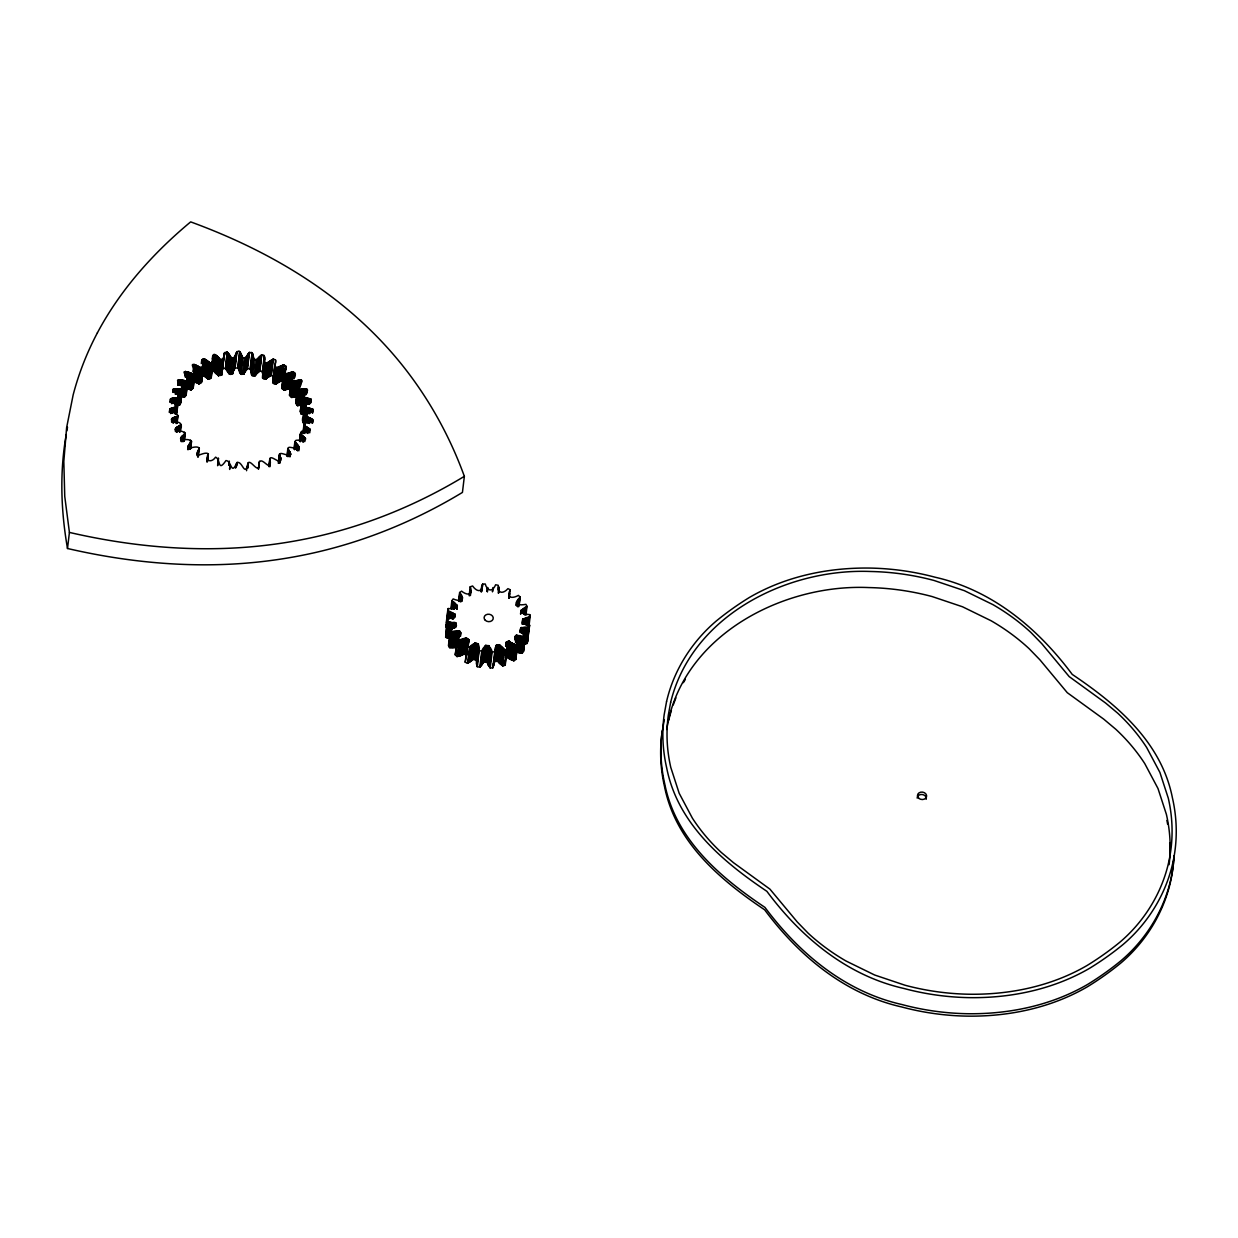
<?xml version="1.0" encoding="UTF-8"?>
<svg xmlns="http://www.w3.org/2000/svg" width="1238" height="1238" viewBox="0 0 1238 1238"><rect width="100%" height="100%" fill="white"/><g stroke="black" fill="none" stroke-linecap="round" stroke-linejoin="round"><path stroke-width="1.5" d="M179.835 432.108C184.091 421.818 178.767 422.05 171.85 421.291C169.436 417.454 175.935 417.361 178.024 415.891C176.152 410.412 161.172 410.335 177.235 406.729C176.864 401.019 161.451 399.023 178.411 397.677C179.587 391.904 162.983 388.175 181.382 389.042C184.183 383.687 168.244 377.435 186.412 380.979C190.466 376.383 174.96 367.578 192.989 373.83C198.111 370.085 184.122 358.958 201.036 367.794C206.375 364.746 196.44 352.211 210.197 363.028C216.696 361.976 208.51 346.501 220.333 359.624C226.446 359.964 223.32 343.824 230.98 357.457C237.031 360.939 236.907 342.044 242.153 356.761C246.424 362.301 251.314 344.644 253.372 356.776C254.657 366.665 264.514 347.228 264.669 358.943C263.075 370.177 276.229 352.722 275.579 362.533C271.076 373.969 285.715 360.459 285.854 367.485C277.297 382.171 299.023 364.297 294.768 377.358M304.238 414.39L301.298 414.188L300.308 411.712L303.047 389.15C314.483 388.825 300.107 394.52 303.434 398.203C311.682 396.315 314.112 403.387 305.105 404.377C303.031 409.84 319.559 407.797 310.521 412.579C294.969 416.726 317.16 416.262 312.378 423.21M469.156 595.726L470.223 586.781L472.606 585.992C476.909 592.182 482.511 592.692 482.634 584.119L485.234 583.98C487.277 591.455 492.709 592.104 495.633 584.754L498.202 585.28C497.32 593.497 502.984 594.317 507.951 588.638L510.242 589.783C505.831 597.768 512.006 599.068 518.382 595.385L520.161 597.041C512.795 604.376 517.855 605.738 525.918 604.345L527.001 606.341C517.623 611.061 521.012 613.893 529.787 614.652L530.096 616.787C520.161 618.567 520.486 622.033 529.647 625.252L529.137 627.341C520.533 625.824 517.267 630.374 525.5 635.156L524.216 636.966C516.927 633.639 511.34 636.27 517.747 643.373L515.813 644.75L508.029 641.361L505.228 665.177L502.845 665.967C498.806 659.699 492.554 659.25 492.817 667.855L490.217 667.994C488.406 660.396 482.526 659.699 479.818 667.205L477.249 666.678C478.394 658.384 472.328 657.548 467.5 663.32L465.209 662.175L466.076 657.734M312.796 419.636C309.5 425.361 295.913 420.378 310.32 429.555C305.817 434.167 293.901 428.766 305.755 438.886C301.082 442.755 289.042 435.807 299.256 447.181C294.752 451.034 282.821 441.44 290.976 454.361C287.928 457.89 275.718 447.862 280.933 458.648C281.552 467.206 267.764 450.663 270.286 461.65C270.828 472.653 261.837 456.017 259.206 462.408C259.748 479.462 247.151 450.926 247.43 468.01M180.733 424.882C166.712 433.192 182.419 428.549 185.267 433.517C172.577 444.163 189.306 436.349 191.395 441.641C181.46 453.913 195.975 443.715 199.349 448.249C192.076 461.759 203.806 450.524 208.34 453.82C204.27 461.093 211.497 463.352 215.567 457.178C220.859 459.112 217.532 472.777 225.95 460.598C231.738 460.536 230.949 476.351 236.829 462.733C242.462 459.979 244.474 477.961 248.002 463.693M186.381 388.206L190.946 389.924L193.221 388.128L195.186 371.864M470.223 586.781C473.659 595.246 467.36 595.849 461.557 591.145L459.623 592.507L458.555 601.451M505.228 665.177L504.733 660.38M177.359 404.919L179.649 405.027L180.81 402.768L183.534 380.329M459.623 592.507C466.014 599.594 460.443 602.256 453.154 598.913L451.87 600.724C460.072 605.537 456.946 609.994 448.233 608.539L447.723 610.628C456.884 613.986 457.193 617.267 447.274 619.093L445.665 637.322L450.23 638.545M97.4 332.821C120.272 289.785 153.342 252.908 190.667 221.881C241.998 240.652 291.332 265.675 334.709 299.116A420.889 342.214 6.8 0 1 389.459 349.998C422.235 386.813 447.537 430.035 464.358 476.321L462.439 492.415C416.757 520.084 366.804 540.82 314.669 552.674A420.889 342.214 6.8 0 1 235.684 563.894C179.247 567.267 122.516 561.216 67.502 548.496L69.421 532.417L64.747 496.376L63.819 461.449L66.62 427.636L73.15 394.922A420.889 342.214 6.8 0 1 97.4 332.821M170.117 402.242L170.55 398.667M170.179 402.211L170.782 398.574M169.343 412.409L169.823 408.788M169.56 412.269L169.993 408.695M171.107 401.979L171.54 398.404M170.256 412.006L170.689 408.432M171.494 403.65L172.128 398.296M173.041 392.431L173.537 388.825M170.596 413.585L171.246 408.231M173.305 392.369L173.738 388.794M172.159 403.526L172.794 398.172M171.231 413.384L171.865 408.014M172.778 403.433L173.413 398.079M174.094 392.307L174.512 388.732M171.819 413.198L172.453 407.844M173.366 403.356L174.001 398.002M172.361 413.043L173.011 407.673M174.697 392.276L175.131 388.717M171.556 422.081L171.989 418.506M172.887 412.904L173.521 407.534M173.908 403.294L174.543 397.94M175.177 394.055L175.811 388.686M172.067 421.802L172.484 418.227M172.624 421.508L173.057 417.933M173.8 412.687L174.434 407.317M174.635 405.012L175.487 397.862M175.811 394.04L176.446 388.686M172.949 423.025L173.583 417.67M176.4 394.055L177.049 388.686M174.481 412.548L175.115 407.194M175.347 404.965L176.198 397.816M177.823 385.049L178.458 379.695M173.444 422.792L174.094 417.438M176.957 394.071L177.591 388.717M177.901 385.033L178.736 379.664M173.924 422.576L174.558 417.221M175.177 414.188L176.028 407.039M176.276 404.95L177.127 397.8M178.891 385.08L179.525 379.726M175.719 414.126L176.74 403.743M177.622 398.048L178.566 388.763M174.775 422.235L175.409 416.881M175.951 414.08L177.699 397.816M178.551 394.69L176.198 414.003L179.262 388.825M179.51 385.142L180.144 379.787M175.409 422.003L176.044 416.649M176.492 413.755L178.968 394.937M180.191 385.219L180.825 379.865M176.864 412.486L179.046 395.015M176.044 423.52L176.895 416.37M178.287 405.027L180.191 388.949M175.409 431.567L175.827 427.992M176.539 422.173L176.864 418.537M180.825 385.312L181.46 379.942M176.57 423.365L177.421 416.231M178.845 405.12L180.763 389.042M175.858 431.118L176.307 427.621M176.771 423.504L177.653 416.154M179.077 405.151L180.996 389.072M181.413 385.405L182.048 380.035M177.019 423.195L178.04 415.798M179.34 405.151L181.259 389.072M176.353 430.855L176.771 427.28M179.572 405.089L182.59 380.128M176.585 432.325L177.22 426.971M180.222 403.882L182.265 386.117M177.003 432.047L177.638 426.692M180.81 402.69L182.45 386.241M177.761 431.598L178.396 426.228M178.318 431.273L178.968 425.903M184.864 393.39C187.913 394.566 184.385 398.528 182.311 396.578L184.23 380.484M184.942 375.021L185.452 371.446M185.019 376.816L185.654 371.462M179.108 430.87L179.742 425.516M183.209 396.825L185.127 380.731M185.777 377.002L186.427 371.632M179.587 430.654L180.222 425.299M179.572 432.341L180.609 425.052M183.982 397.042L185.669 380.902M184.245 397.089L186.149 381.01M186.381 377.141L187.015 371.787M184.369 397.089L186.412 380.979L184.57 397.011M186.83 379.107L187.681 371.957M185.375 395.974L187.294 379.896M185.87 394.334L187.015 382.852M187.65 377.482L188.3 372.127M186.025 394.504L187.944 378.426M180.733 440.79L181.166 437.215M186.195 394.968L188.857 372.298M181.135 440.341L181.553 436.766M187.464 388.546L189.383 372.468M181.305 441.718L181.94 436.364M181.661 441.362L182.311 435.993M182.017 441.022L182.651 435.668M188.362 388.871L190.281 372.793M182.651 440.449L183.286 435.095M189.012 389.134L190.931 373.056M182.93 441.842L183.781 434.693M183.611 441.347L184.555 432.201M189.847 389.506L191.766 373.427M184.029 441.053L185.05 433.764M184.354 440.759L185.282 433.331M190.559 389.831L192.261 373.659M190.822 389.908L192.726 373.83M190.946 389.924L192.989 373.83M193.128 371.539L194.057 364.39M191.163 389.877L193.082 373.799M193.407 371.586L194.258 364.436M191.673 389.428L193.592 373.35M192.184 388.995L194.985 364.715M193.128 383.486L193.252 388.051M193.778 378.132L194.629 370.982M193.84 379.246L195.558 364.947M193.143 387.633L194.722 373.164M201.02 380.608C203.14 385.188 195.898 383.563 194.258 381.289L196.177 365.21M194.83 381.552L196.749 365.473M195.356 381.799L197.275 365.721M187.65 449.626L188.331 445.603M195.836 382.031L197.755 365.953M188.191 448.682L188.625 445.107M188.486 448.233L188.903 444.659M188.547 449.595L189.197 444.241M188.826 449.208L189.46 443.854M196.656 382.48L198.575 366.402M189.321 448.558L189.956 443.204M197.244 382.821L199.163 366.742M189.724 448.094L190.59 440.155M190.048 449.286L190.9 442.136M198.003 383.3L199.922 367.222M190.404 448.945L191.395 441.641M190.667 448.605L191.565 441.254M198.436 383.61L200.355 367.531M198.637 383.734L200.556 367.655M198.993 383.873L200.788 367.763M201.283 363.632L201.809 359.763M199.117 383.888L201.144 367.779M200.417 383.13L202.336 367.052M201.237 378.813L201.655 375.253M202.506 368.104L202.939 364.529M201.361 381.335L201.995 375.965M202.413 373.025L204.038 358.726M201.577 381.768L204.301 358.819M201.639 382.434L203.589 365.875M213.091 360.877L211.172 376.956C210.274 381.799 205.183 376.723 203.047 375.269L204.966 359.19M203.558 375.563L205.477 359.484M204.115 375.919L206.034 359.825M204.626 376.244L206.545 360.165M205.106 376.569L207.025 360.49M205.523 376.863L207.442 360.784M206.251 377.42L208.17 361.341M197.059 455.476L197.662 451.452M197.415 454.609L197.848 451.034M206.761 377.838L208.68 361.759M197.631 456.93L198.482 449.796M198.034 456.265L198.9 449.115M207.411 378.41L209.33 362.332M198.281 457.07L199.287 448.063M207.969 378.921L209.702 362.688M208.17 379.06L210.089 362.982M208.402 379.138L210.197 363.028M208.51 379.122L210.429 363.043M209.856 378.596L211.775 362.517M212.24 359.005L212.797 355.321M210.986 373.056L211.404 369.481M212.255 362.332L212.642 358.308M211.094 373.845L211.512 370.27M212.363 363.121L212.797 359.546M210.986 376.213L211.837 369.063M212.271 365.489L212.905 360.119M211.218 378.085L213.215 361.341M210.878 371.4L213.307 370.704L215.226 354.625L213.555 370.827C216.016 375.3 223.552 378.457 222.113 370.533M214.143 371.276L216.062 355.198M214.576 371.648L216.495 355.569M215.072 372.065L216.975 355.987M215.505 372.468L217.424 356.389M215.907 372.839L217.826 356.761M216.263 373.195L218.182 357.117M216.867 373.83L218.786 357.751M206.885 461.975L207.38 457.89M217.284 374.325L219.203 358.246M207.102 461.557L207.907 455.646M207.489 460.954L208.34 453.82L207.504 461.635M217.811 374.975L219.73 358.896M218.244 375.547L220.024 359.299M218.414 375.718L220.333 359.624M218.646 375.826L220.441 359.701M218.739 375.826L220.658 359.747M220.194 375.501L222.113 359.422M221.648 375.191L224.264 353.403M221.726 375.145L224.542 352.582M222.221 369.976L224.651 352.536M225.517 368.444L227.219 352.211L225.517 368.444C233.982 383.997 231.661 363.539 238.547 368.862C242.168 383.966 246.579 362.378 250.927 370.626C251.391 385.885 261.481 362.78 262.75 374.572C260.537 386.612 275.656 368.057 273.49 379.54M225.997 368.97L227.916 352.892M226.368 369.388L228.287 353.31M226.755 369.868L228.674 353.789M227.111 370.317L229.03 354.238M227.421 370.735L229.339 354.656M227.699 371.137L229.618 355.058M228.163 371.849L230.082 355.77M228.473 372.39L230.392 356.296M217.609 465.442L218.383 458.23M217.702 465.643L218.522 458.385M228.86 373.102L230.779 357.024M229.061 373.536L230.98 357.457M229.309 373.907L231.088 357.643M229.51 374.046L231.32 357.906M229.603 374.062L231.521 357.983M231.119 373.953L233.038 357.859M232.62 373.861L234.632 357.736M232.806 373.752L235.112 355.987M233.332 371.493L235.483 354.656M233.703 370.317L235.793 353.774M234.075 369.373L236.226 352.768M234.524 368.382L236.443 352.304M234.833 367.794L236.907 351.546L235.112 367.593M237.789 367.671L239.646 351.546M237.913 367.81L239.832 351.731M238.269 368.398L240.187 352.319M238.547 368.862L240.466 352.784M238.826 369.388L240.745 353.294M239.089 369.868L241.008 353.789M239.305 370.332L241.224 354.254M239.507 370.766L241.425 354.687M228.891 464.9L229.138 461.201M239.816 371.524L241.735 355.445M229.015 465.411L229.37 461.434M240.017 372.081L241.936 356.002M240.234 372.839L242.153 356.761M240.512 373.69L242.261 357.209M240.776 373.891L242.509 357.689M229.541 468.939L229.974 465.364M229.695 469.45L230.113 465.875M242.292 373.984L244.211 357.906M243.824 374.108L245.743 358.03M243.917 374.093L246.022 357.875M244.226 373.768L246.377 357.07M244.768 372.437L246.687 356.358M245.016 371.911L246.935 355.832M245.403 371.199L247.321 355.12M245.65 370.812L247.554 354.718M245.913 370.379L247.832 354.3M246.223 369.93L248.126 353.851M246.548 369.466L248.467 353.387M246.873 369.048L248.792 352.954M247.291 368.522L249.209 352.428M235.607 468.165L236.025 464.59M247.43 368.398L249.534 352.273M236.164 466.927L236.582 463.352M236.319 466.478L236.953 462.548M236.597 466.045L237.232 462.393M250.215 368.754L252.119 352.675M250.355 368.97L252.181 352.737M250.587 369.589L252.506 353.511M250.757 370.085L252.676 353.991M250.927 370.626L252.846 354.548M251.082 371.137L253.001 355.058M251.299 372.065L253.125 355.538M251.453 372.855L253.372 356.776M251.593 374.201L253.45 357.349M251.732 375.16L253.527 358.571M251.902 375.3L253.728 359.175M253.403 375.609L255.307 359.531M254.873 375.95L256.9 359.871M255.09 375.903L257.272 359.593M255.477 375.516L257.396 359.422M255.724 375.114L257.643 359.02M256.173 374.449L258.092 358.37M256.545 373.969L258.463 357.89M257.071 373.334L258.99 357.256M257.396 372.978L259.315 356.9M257.752 372.607L259.671 356.529M246.548 470.703L246.966 467.128M258.154 372.22L260.073 356.142M258.587 371.802L260.506 355.724M258.99 371.431L260.909 355.352M247.538 468.196L248.42 462.641L247.786 467.995M259.516 370.982L261.435 354.904M259.686 370.889L261.667 354.78L259.872 370.858M262.471 371.849L264.282 355.554M262.626 373.009L264.483 356.42M262.75 374.572L264.607 357.488M262.58 378.209L264.669 358.943M262.657 378.255L264.576 362.177M264.081 378.782L266 362.703M265.474 379.323L267.501 363.26M265.706 379.308L267.733 363.183M266 379.122L267.919 363.043M266.17 378.983L268.073 362.889M266.495 378.611L268.414 362.533M267.083 378.039L269.002 361.96M267.547 377.621L269.466 361.542M268.213 377.079L270.132 361.001M268.6 376.785L270.518 360.707M269.048 376.46L270.952 360.382M258.324 469.094L259.407 461.31M269.513 376.135L271.432 360.057M258.572 469.109L259.237 463.167M270.039 375.795L271.958 359.716M270.518 375.501L272.437 359.422M271.137 375.129L273.056 359.051M271.323 375.052L273.319 358.958M283.208 381.505C279.633 378.782 276.182 387.215 272.716 382.681L274.619 365.922M273.087 379.787L275.053 364.777M273.304 380.298L274.248 372.607M274.65 370.394L275.749 360.088M274.016 383.393L275.919 367.315M277.204 368.042L275.393 384.151L277.544 368.026M275.857 383.997L277.776 367.918M276.043 383.873L277.962 367.794M276.445 383.579L278.364 367.5M277.157 383.099L279.076 367.021M277.699 382.759L279.618 366.68M278.473 382.325L280.392 366.247M268.894 466.231L269.838 458.416M278.937 382.093L280.856 365.999M269.033 466.68L269.884 459.53M269.42 465.658L270.07 460.288M279.432 381.846L281.351 365.767M269.528 466.231L270.178 460.876M269.946 466.695L270.333 462.099M279.974 381.583L281.893 365.504M280.562 381.335L282.481 365.241M281.103 381.103L283.022 365.024M281.8 380.84L283.92 364.715L282.187 380.824M291.58 387.958L284.229 390.249L281.769 388.438L283.812 371.694M281.769 388.438L284.075 371.292M283.425 379.555L284.492 370.626M283.703 379.045L284.136 375.47M282.898 389.305L284.817 373.226M284.879 372.545L285.483 368.506M285.22 372.855L285.854 367.485M285.746 369.961L286.164 366.154M284.013 390.202L285.932 374.124M284.106 390.233L286.148 374.17M284.353 390.233L286.272 374.155M284.601 390.156L286.736 373.984M285.282 389.831L287.201 373.752M286.086 389.475L287.99 373.396M286.705 389.212L288.624 373.133M278.271 463.275L279.417 454.067M278.612 461.882L279.463 454.733M287.556 388.902L289.475 372.824M278.844 462.316L279.695 455.166M279.184 463.043L280.036 455.894M288.067 388.732L289.986 372.653M279.618 461.805L280.268 456.451M288.609 388.562L290.528 372.483M279.896 462.579L280.531 457.209M280.036 463.012L280.67 457.658M289.212 388.392L291.131 372.313M289.847 388.221L291.766 372.143M297.6 396.284L291.595 397.46L289.522 395.324L292.354 372.004M289.522 395.324L291.503 380.406M290.775 388.995L292.06 378.271L295.232 373.613M291.178 387.912L291.611 384.337M292.245 378.983L293.097 371.833M290.466 396.346L292.06 378.271M292.632 379.029L293.375 371.833M292.385 380.267L293.298 381.289L291.472 397.429L293.638 381.381C314.529 375.64 288.222 391.084 303.047 389.15M293.7 378.054L294.35 372.7M293.917 378.874L294.35 375.3M291.982 397.429L293.901 381.335M292.214 397.367L294.118 381.289M292.725 397.197L294.644 381.118M293.592 396.965L295.511 380.871M287.061 456.002L287.835 448.373M287.185 456.188L288.036 449.038M294.273 396.794L296.192 380.716M287.495 456.574L288.346 449.425M288.191 455.46L288.825 450.106M295.186 396.609L297.105 380.53M288.531 455.986L289.166 450.632M295.727 396.516L297.646 380.437M288.965 456.714L289.599 451.344M289.398 455.336L289.831 451.762M296.3 396.439L298.219 380.345M289.646 455.801L290.063 452.226M301.67 405.213L297.383 405.538L295.774 403.17L297.754 386.813M289.878 456.296L290.296 452.721M295.774 403.17L298.853 380.267M290.11 456.822L290.543 453.247M297.012 398.729L297.662 393.375M296.486 404.3L298.404 388.206M298.668 387.339L299.519 380.19M297.259 405.491L299.101 389.351M299.271 387.293L300.138 380.143M297.507 405.553L299.287 389.459M297.77 405.553L299.673 389.475M298.002 405.538L299.921 389.459M300.06 387.231L300.911 380.081M300.648 385.544L301.113 380.097M298.544 405.445L300.463 389.366M294.04 448.961L294.845 441.718M294.334 449.301L295.031 441.997M299.472 405.337L301.391 389.258M294.613 449.456L295.248 444.086M294.721 449.657L295.572 442.508M300.169 405.275L302.087 389.196M295.542 448.466L296.192 443.111M295.99 448.93L296.625 443.575M300.308 411.62L302.552 395.232M300.788 412.904L303.589 389.134M296.563 449.595L297.197 444.225M296.872 449.982L297.522 444.612M302.165 403.836L302.583 400.261M301.407 414.25L303.155 398.032M303.341 396.268L304.192 389.134M297.197 450.4L297.847 445.03M301.515 414.281L303.434 398.203M297.538 450.849L298.172 445.494M301.778 414.328L303.697 398.249M303.975 396.284L304.827 389.134M302.026 414.343L303.944 398.265M298.095 449.564L298.528 445.99M298.404 450.013L298.822 446.438M299.488 441.161L300.246 433.733M302.583 414.328L304.502 398.249M304.656 396.315L305.507 389.165M299.658 441.316L300.509 434.167L299.844 441.455M298.838 450.818L299.194 447.026M305.492 394.551L306.126 389.196M300.973 435.049L301.407 431.474M300.308 441.749L301.716 431.35M303.527 414.359L305.446 398.265M304.703 423.582C298.497 421.23 307.457 408.633 305.105 404.377M306.281 394.613L306.916 389.258M303.217 421.926L306.142 398.311M306.761 392.895L307.117 389.289L306.838 392.972M301.236 440.465L301.886 435.111M303.449 423.257L305.538 404.192M303.666 423.381L305.461 407.256M301.778 440.867L302.412 435.513M303.914 423.458L305.817 407.379M303.062 432.542L303.852 425.222M304.146 423.504L306.065 407.426M306.25 405.538L307.101 398.404M304.192 424.015L303.217 433.532L306.622 407.488M302.474 441.44L303.109 436.086M307.024 403.82L307.658 398.466M304.672 425.996L306.157 413.492M302.861 441.78L303.496 436.41M304.068 433.099L304.919 425.949M304.935 425.532L306.39 413.446M303.264 442.152L303.914 436.782M305.585 422.034L306.219 416.68M307.612 403.913L308.247 398.543M306.266 418.367L307.55 407.642M303.914 440.774L304.331 437.2M306.126 422.189L306.761 416.819M308.247 404.006L308.881 398.651M304.888 433.501L305.74 426.352M304.347 441.208L304.78 437.633M307.395 414.931L308.247 407.782M305.709 432.031L306.343 426.677M308.912 404.13L309.562 398.76M304.749 441.626L305.167 438.051M307.009 422.468L307.658 417.098M308.541 413.368L309.175 408.014M309.531 404.238L310.165 398.884M306.513 432.495L307.148 427.141M307.674 422.7L308.308 417.345M306.962 432.789L307.597 427.42M309.067 413.507L309.717 408.153M310.506 402.629L310.939 399.054M310.831 402.83L311.125 399.116M307.442 433.099L308.076 427.729M308.556 423.056L309.191 417.686M309.639 413.678L310.289 408.323M307.937 433.439L308.587 428.069M309.051 423.257L309.701 417.902M310.459 412.084L310.893 408.509M309.593 423.504L310.227 418.15M308.68 432.031L309.113 428.456M311.109 412.285L311.543 408.726M310.367 421.988L310.784 418.413M309.144 432.371L309.577 428.797M311.682 412.486L312.115 408.927M309.732 432.836L310.165 429.261M310.955 422.282L311.388 418.723M312.409 412.765L312.843 409.19M311.481 422.56L311.914 419.001M312.688 413.012L313.013 409.283M312.301 423.056L312.58 419.373M447.676 627.96L445.804 626.707L447.723 610.628M446.531 622.838L448.233 608.539M445.665 637.322L448.326 611.061M447.057 627.573L447.475 623.998M447.908 620.424L448.976 611.495M446.392 637.585L447.568 621.244M448.729 619.015L449.595 611.881M447.166 637.849L449.084 621.77L448.311 621.507M449.533 617.561L450.168 612.206M451.019 607.873L451.87 600.724M450.075 617.855L450.725 612.485M447.877 638.05L449.084 621.77M451.437 608.431L452.288 601.281M450.586 618.087L451.22 612.733M451.901 609.003L452.752 601.854M448.543 638.22L449.796 621.971M451.034 618.288L451.684 612.918M452.566 607.734L453.201 602.364M449.177 638.359L450.462 622.141M451.437 618.443L452.087 613.089M457.503 646.994L449.533 647.613L448.45 645.617L450.369 629.538L456.435 625.469L455.723 622.853L455.491 626.985M451.793 618.567L452.443 613.212M453 608.183L453.634 602.829M449.131 643.327L449.982 636.193M450.369 633.098L451.081 622.281M452.102 618.66L452.737 613.305M453.418 608.585L454.067 603.231M449.657 642.832L450.075 639.257M450.725 633.902L451.653 622.389M452.535 618.768L453.185 613.414M453.82 608.941L454.454 603.571M449.533 647.613L451.452 631.535L450.369 629.538M451.731 629.662L452.582 622.513L455.661 622.791M452.984 618.861L453.619 613.491M454.191 609.235L454.826 603.881M452.118 629.693L452.969 622.544M453.387 618.954L454.021 613.599M454.733 607.703L455.151 604.129M450.323 647.691L452.241 631.612C459.778 629.105 463.708 633.206 457.209 638.839L458.989 640.495C465.302 636.533 471.492 638.235 467.128 646.097L469.419 647.242C474.247 641.47 480.313 642.29 479.168 650.6L477.249 666.678M452.644 627.914L453.278 622.559M454.083 617.344L454.361 613.708M455.027 607.904L455.445 604.33M454.315 617.483L454.625 613.847M455.274 608.075L455.708 604.5M453.108 627.914L453.742 622.559M454.826 613.986L454.547 617.762L454.996 614.311M455.661 608.291L456.095 604.717M451.143 647.737L453.062 631.659M453.541 627.883L454.191 622.528M456.064 608.477L456.482 604.902M453.959 627.867L454.609 622.513M456.42 608.678L456.837 605.103M451.901 647.753L453.82 631.674M454.331 627.898L454.965 622.544M454.485 627.929L455.12 622.559M456.807 608.972L457.132 605.305M455.073 626.258L455.383 622.637M457.085 609.328L457.333 605.49M452.582 647.753L454.501 631.674M455.29 626.428L455.584 622.729M453.216 647.737L455.135 631.643M455.692 627.62L456.11 624.045M458.973 600.291L459.824 593.141M453.789 647.691L455.708 631.612M459.205 600.941L460.056 593.791M459.437 601.529L460.288 594.395M454.284 647.629L456.203 631.55M459.902 600.291L460.536 594.921M460.165 600.77L460.799 595.416M454.717 647.567L456.636 631.488M460.412 601.204L461.047 595.834M455.073 647.505L456.992 631.426M460.644 601.575L461.294 596.221M455.383 647.443L457.302 631.365M460.876 601.885L461.511 596.53M455.801 647.319L457.72 631.241M461.48 600.585L461.898 597.01M466.386 655.242L464.173 653.989L457.07 656.573L455.29 654.917L458.122 631.101M461.774 600.894L462.192 597.32M455.29 654.917L457.456 638.235M455.553 654.329L458.524 630.978M462.084 601.173L462.501 597.598M456.791 647.799L457.426 642.445M457.797 639.845L458.865 630.916M457.085 647.304L457.534 643.404M457.936 640.154L459.159 630.9L458.354 639.86M458.54 639.922L459.515 630.947M459.143 636.471L459.778 631.117M457.07 656.573L458.989 640.495M459.437 636.874L460.087 631.519M460.087 635.651L460.505 632.076M457.828 656.45L459.747 640.371M460.536 636.208L460.954 632.633M458.617 656.295L460.536 640.201M459.329 656.125L461.248 640.031M459.979 655.939L461.898 639.86M460.551 655.753L462.47 639.675M461.062 655.567L462.981 639.489M461.511 655.397L463.43 639.319M461.898 655.227L463.801 639.148M462.207 655.072L464.126 638.994M462.47 654.933L464.389 638.854M469.62 595.153L470.192 589.273M462.826 654.701L464.745 638.622M469.697 595.617L470.347 590.263M463.151 654.469L465.055 638.39M470.208 594.905L470.533 591.021M470.455 595.509L470.719 591.578M463.461 654.252L465.38 638.174M463.77 654.113L465.828 637.972M464.049 654.004L466.092 637.91M464.281 653.974L466.401 637.895M464.699 654.066L466.494 637.926M465.132 654.376L467.051 638.297M465.751 654.809L467.67 638.731M465.209 662.175L467.732 642.274M465.952 658.028L468.289 639.164M466.633 653.927L467.268 648.573M467.701 644.998L468.32 641.098M466.85 655.088L467.268 651.513M468.212 644.905L468.8 639.489M468.304 645.23L468.893 639.613M467.5 663.32L469.419 647.242M468.165 663.011L470.084 646.932M468.846 662.655L470.765 646.576M469.45 662.315L471.369 646.236M469.976 661.974L471.895 645.896M470.455 661.649L472.374 645.571M470.858 661.355L472.777 645.261M471.214 661.061L473.133 644.983M471.508 660.798L473.427 644.719M471.74 660.566L473.659 644.487M471.926 660.365L473.845 644.286M472.173 660.071L474.309 643.667M472.606 659.467L474.525 643.389M472.839 659.25L474.866 643.079M481.025 591.795L481.659 586.441M473.055 659.08L475.191 642.909M481.211 591.253L482.062 585.326M473.365 658.956L475.377 642.862L473.705 658.972M481.489 591.841L482.34 584.707M481.783 591.253L482.634 584.119M474.216 659.173L476.135 643.079M474.959 659.436L476.878 643.358M475.717 659.684L477.62 643.605M476.491 660.024L478.224 643.791M476.398 663.259L478.456 644.039M476.522 664.233L478.363 647.629M476.645 664.791L478.564 648.712M476.8 665.41L478.719 649.316M477.017 666.059L478.936 649.981M487.091 591.037L487.524 587.462M487.23 591.393L487.664 587.818M487.416 591.95L487.757 588.112M479.818 667.205L481.737 651.126C484.445 643.621 490.325 644.317 492.12 651.915L490.217 667.994M480.329 666.74L482.247 650.662M480.824 666.23L482.743 650.151M481.257 665.75L483.176 649.656M481.628 665.286L483.547 649.207M481.953 664.852L484.135 648.372M482.433 664.079L484.352 648M482.619 663.754L484.77 647.149M482.959 662.872L485.188 645.834M483.346 661.804L485.497 645.478M483.656 661.51L485.745 645.354M483.981 661.432L485.9 645.354M492.415 591.779L492.832 588.205M492.585 591.455L493.235 587.508M484.538 661.494L486.457 645.416M485.327 661.556L487.246 645.478M486.116 661.618L488.035 645.524M486.905 661.696L488.67 645.571M487.215 661.99L488.902 645.679M487.339 662.222L489.196 646.019M487.54 663.212L489.35 646.437M487.695 663.847L489.536 647.505M487.927 664.496L489.706 648.062M488.112 664.883L490.031 648.805M488.329 665.332L490.248 649.238M488.608 665.796L490.527 649.718M488.933 666.323L490.852 650.229M498.218 590.139L498.651 586.564M489.32 666.864L491.238 650.786M498.28 593.095L498.806 587.168M498.635 592.29L499.007 588.251M489.753 667.437L491.672 651.358M498.666 593.064L499.084 589.133M492.817 667.855L494.736 651.776C494.473 643.172 500.725 643.621 504.748 649.888L507.147 649.099L505.986 642.646L508.029 641.361M493.111 667.267L495.308 650.569M493.606 666.059L496.175 645.277M493.916 665.023L496.438 645.137M495.076 661.123L496.98 645.044M495.834 660.999L497.753 644.905M496.593 660.844L498.512 644.766M497.196 660.721L499.115 644.642M497.459 660.752L499.193 644.642M497.661 660.86L499.471 644.719M497.97 661.123L499.672 644.859M498.156 661.386L500.075 645.308M498.357 661.696L500.276 645.617M498.527 662.036L500.446 645.957M498.744 662.376L500.663 646.298M498.914 662.609L500.833 646.53M499.131 662.872L501.034 646.793M499.378 663.166L501.297 647.087M499.703 663.506L501.622 647.428M500.075 663.862L501.994 647.784M500.508 664.264L502.427 648.186M508.818 598.031L509.251 594.457M501.003 664.682L502.922 648.604M508.942 597.799L509.638 593.606M509.251 598.124L510.242 589.783M501.576 665.116L503.495 649.022M502.21 665.564L504.129 649.47M502.845 665.967L504.748 649.888M505.646 645.957L506.125 642.321M505.8 645.834L506.234 642.259M506.28 645.602L506.713 642.027M505.769 653.788L506.094 649.919M505.754 656.341L506.296 650.569M506.946 645.277L507.379 641.702M505.243 662.686L507.162 646.607M505.46 657.78L506.621 657.177L508.617 641.067M506.698 657.146L508.803 641.067M518.428 635.93L515.828 659.452L513.894 660.829L507.24 657.239L509.035 641.114M507.503 657.378L509.282 641.222M507.781 657.579L509.7 641.485M508.075 657.827L509.994 641.748M508.369 658.121L510.288 642.027M508.71 658.384L510.613 642.305M508.942 658.57L510.861 642.476M509.236 658.771L511.155 642.692M509.607 658.987L511.511 642.909M516.06 605.459L516.478 601.885M510.025 659.235L511.944 643.156M516.354 605.227L516.772 601.653M516.695 604.995L517.113 601.42M510.505 659.498L512.424 643.42M517.004 604.748L517.438 601.173M517.004 606.341L517.871 600.74M511.077 659.761L512.981 643.683M517.484 605.831L518.134 600.461M517.763 605.49L518.413 600.136M517.84 606.883L518.691 599.749M511.696 660.04L513.615 643.961M518.149 606.45L519.001 599.3M518.459 605.955L519.31 598.805M514.745 639.752L515.163 636.177M518.753 605.397L519.604 598.248M512.377 660.303L514.296 644.224M518.846 606.574L519.898 597.644M515.225 639.257L515.658 635.682M519.31 604.19L520.161 597.041M515.596 638.854L516.091 635.249M513.151 660.581L515.07 644.503M515.519 642.336L516.37 635.187M515.642 642.336L516.617 635.202L515.921 642.367M513.894 660.829L515.813 644.75M516.076 642.414L516.927 635.264M516.401 642.522L517.252 635.373M516.788 642.692L517.639 635.543M515.581 654.004L516.014 650.43M515.612 656.372L516.246 651.018M516.896 645.663L518.026 635.744M520.502 613.986L521.09 610.257M517.546 642.739L515.828 659.452M520.765 613.754L521.322 610.102M521.183 613.522L521.616 609.947M525.5 635.156L523.581 651.234L522.297 653.06L516.803 652.116L518.722 636.038M521.569 613.383L521.987 609.808M517.159 652.24L519.078 636.162M521.987 613.243L522.405 609.684M517.577 652.364L519.496 636.286M519.945 632.432L520.362 628.858M522.374 613.089L522.807 609.514M520.208 631.829L520.889 627.728M522.653 612.965L523.07 609.39M518.072 652.503L519.991 636.409M520.517 631.241L521.121 627.589M520.811 631.132L521.368 627.542M522.962 612.81L523.395 609.235M518.629 652.627L520.548 636.549M521.028 632.897L521.662 627.527M522.034 624.045L522.699 619.062M523.318 612.609L523.736 609.034M522.359 622.575L522.9 618.954M523.504 614.156L524.138 608.787M521.6 631.132L522.018 627.558M522.544 624.215L523.179 618.861M519.248 652.736L521.167 636.657M521.802 632.989L522.436 627.635M522.885 624.153L523.519 618.799M523.922 613.862L524.572 608.508M524.386 613.522L525.02 608.168M519.929 652.844L521.848 636.765M522.235 633.082L522.869 627.728M523.303 624.122L523.937 618.752M524.649 614.93L525.516 607.781M522.684 633.16L523.334 627.79M523.751 624.107L524.386 618.737M520.687 652.937L522.606 636.858M523.009 633.191L523.643 627.821M524.2 624.06L524.835 618.691M525.16 614.481L526.011 607.347M523.163 635.001L524.03 627.852M524.51 624.014L525.144 618.644M525.67 613.986L526.521 606.837M521.508 653.014L523.426 636.936M523.612 635.017L524.463 627.867M524.866 623.937L525.516 618.582M525.933 615.286L527.001 606.341M524.123 635.017L524.974 627.867M525.283 623.844L525.918 618.474M522.297 653.06L524.216 636.966M525.763 623.704L526.398 618.35M524.262 638.576L525.531 627.852M526.073 625.345L526.924 618.195M525.082 634.599L523.581 651.234M526.165 627.805L524.247 643.884L527.218 643.42L529.647 625.252M526.645 625.144L527.496 617.994M524.927 643.822L526.846 627.743M527.249 624.896L528.1 617.747M525.67 643.714L527.589 627.635M527.899 624.617L528.75 617.468M526.46 643.574L529.787 614.652M527.728 641.346L527.558 637.322M527.976 633.748L529.044 624.819M530.096 616.787L528.177 632.866L528.053 631.798M527.218 643.42L529.137 627.341M66.248 434.553C59.532 472.189 60.941 510.938 67.502 548.496M66.867 430.886L67.502 427.218M664.28 719.603L661.959 733.19A221.277 179.928 6.8 0 0 664.496 786.44C675.468 842.15 720.036 879.816 764.651 909.806C798.773 955.628 844.548 994.052 901.697 1006.958A221.277 179.928 6.8 0 0 966.29 1016.119C1008.243 1016.831 1050.923 1008.011 1087.397 986.779A333.007 270.766 6.8 0 0 1120.746 963.102C1148.585 939.487 1167.867 905.814 1172.726 869.509A221.277 179.928 6.8 0 0 1173.887 856.294M666.725 729.491C680.885 636.812 781.472 583.64 868.782 587.57A217.099 176.523 6.8 0 1 932.152 596.561L962.514 606.775L991.081 620.749A203.45 165.428 6.8 0 1 1029.118 648.681L1039.92 659.823L1067.264 692.676L1103.646 719.077L1115.794 729.259A203.45 165.428 6.8 0 1 1144.779 763.629L1157.994 788.513L1166.382 814.325A217.099 176.523 6.8 0 1 1169.105 864.712M445.804 626.707L446.314 624.617M303.001 420.688L305.012 419.852M668.427 720.934L671.414 710.179M673.24 704.886L675.902 697.892M272.871 381.583L272.716 382.681M282.852 386.194L282.156 387.37M683.361 682.664L685.357 679.399M222.592 368.707L225.378 368.32M303.898 429.694L303.852 432.573M464.358 476.321C418.676 504.005 368.723 524.742 316.588 536.596A420.889 342.214 6.8 0 1 237.603 547.815C181.166 551.189 124.419 545.138 69.421 532.417M494.736 651.776L492.12 651.915M451.452 631.535L452.241 631.612M481.737 651.126L479.168 650.6M516.803 652.116L515.72 651.637M1166.908 820.454A217.099 176.523 6.8 0 1 1167.62 824.199M1169.709 842.923A217.099 176.523 6.8 0 1 1169.848 852.27M917.172 798.108A4.596 3.729 6.8 0 1 922.264 794.517A4.596 3.729 6.8 0 1 926.194 799.284M1174.088 855.768A221.277 179.928 6.8 0 1 1173.005 867.095C1168.161 903.415 1148.864 937.073 1121.024 960.688A333.007 270.766 6.8 0 1 1087.691 984.38C1051.217 1005.612 1008.521 1014.417 966.584 1013.705A221.277 179.928 6.8 0 1 901.976 1004.544C844.827 991.653 799.052 953.214 764.945 907.392C720.33 877.402 675.747 839.751 664.775 784.025A221.277 179.928 6.8 0 1 662.253 730.776M666.539 701.652L664.172 714.697A221.277 179.928 6.8 0 0 666.694 767.947C677.666 823.657 722.249 861.323 766.864 891.314C800.971 937.135 846.746 975.559 903.895 988.466A221.277 179.928 6.8 0 0 968.503 997.627C1010.44 998.339 1053.12 989.518 1089.61 968.286A333.007 270.766 6.8 0 0 1122.943 944.609C1150.783 920.995 1170.08 887.321 1174.924 851.017A221.277 179.928 6.8 0 0 1172.401 797.767C1161.43 742.057 1116.862 704.391 1072.247 674.416C1038.125 628.595 992.35 590.139 935.201 577.248A221.277 179.928 6.8 0 0 870.593 568.087C828.655 567.36 785.96 576.181 749.485 597.412A333.007 270.766 6.8 0 0 716.152 621.105C691.733 641.918 673.751 670.3 666.539 701.652M670.64 702.441L668.303 715.239A217.099 176.523 6.8 0 0 670.795 767.467L679.182 793.279L692.398 818.163A203.45 165.428 6.8 0 0 721.383 852.533L733.53 862.716L769.928 889.132L797.272 921.97L808.058 933.112A203.45 165.428 6.8 0 0 846.096 961.044L874.662 975.018L905.024 985.231A217.099 176.523 6.8 0 0 968.395 994.222C1009.496 994.919 1051.325 986.299 1087.057 965.501A327.807 266.541 6.8 0 0 1119.879 942.195C1147.146 919.045 1166.041 886.052 1170.792 850.475A217.099 176.523 6.8 0 0 1168.301 798.231L1159.913 772.435L1146.697 747.551A203.45 165.428 6.8 0 0 1117.713 713.181L1105.565 702.998L1069.183 676.598L1041.839 643.745L1031.037 632.603A203.45 165.428 6.8 0 0 993 604.67L964.433 590.696L934.071 580.483A217.099 176.523 6.8 0 0 870.701 571.492C786.734 568.103 691.547 615.781 670.64 702.441M918.875 798.371A4.596 3.729 6.8 0 0 926.488 796.87A4.596 3.729 6.8 0 0 920.763 792.165A4.596 3.729 6.8 0 0 918.875 798.371M485.311 620.331A4.596 3.729 6.8 0 0 493.049 619.232A4.596 3.729 6.8 0 0 487.695 614.249A4.596 3.729 6.8 0 0 485.311 620.331"/></g></svg>
